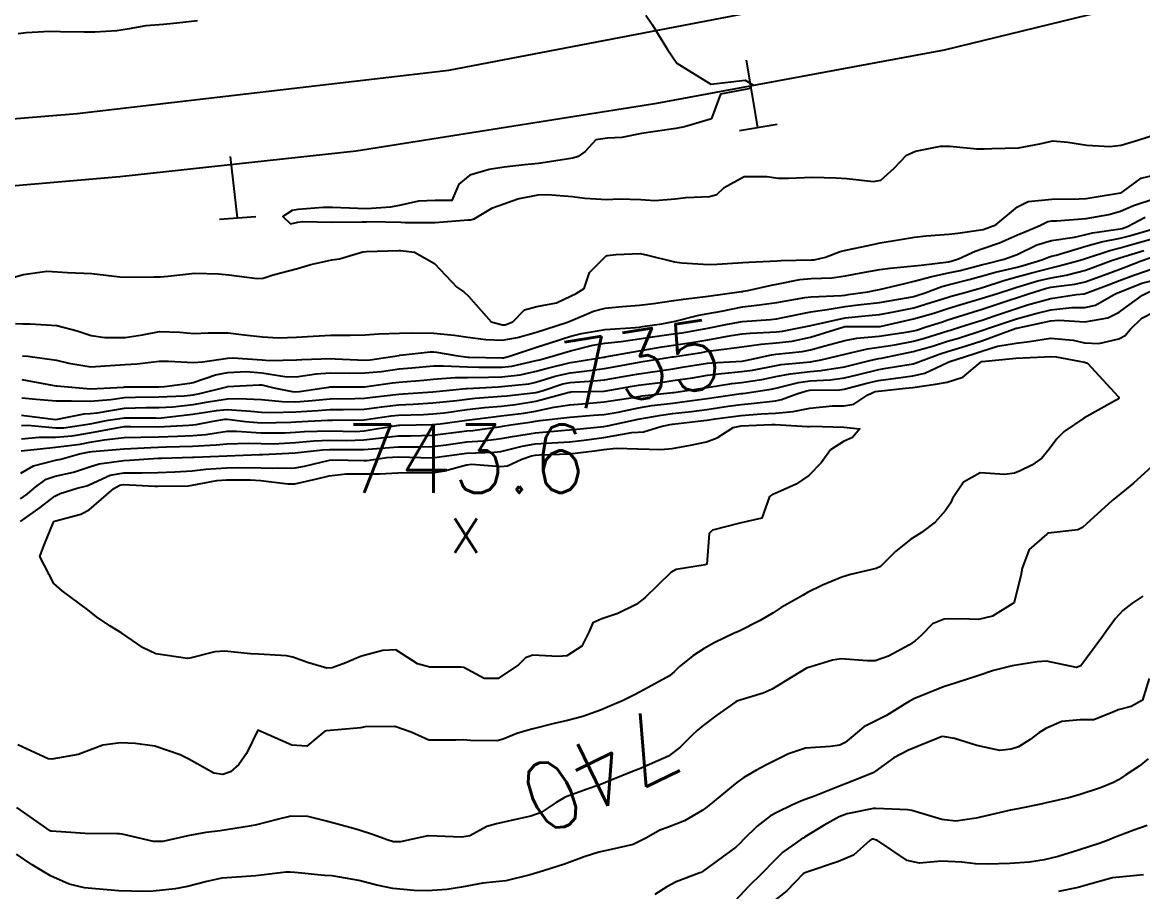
# Model space of a CAD drawing. Header units: metres. Extents: x 298520 to 308411, y 7433745 to 7450750.
# Drawn here: x 299377.1 to 299442.5, y 7449483.5 to 7449534.2 of the extents above; entities that cross this region are included whole.
import ezdxf
from ezdxf.enums import TextEntityAlignment as Align

# ---------------------------------------------------------------- set-up
doc = ezdxf.new("R2010")
doc.units = ezdxf.units.M
doc.header["$LTSCALE"] = 10
for name, color, linetype in [('Cotas', 45, 'Continuous'), ('Curvas de Nivel 1m', 11, 'Continuous'), ('Curvas de Nivel 5m', 15, 'Continuous'), ('Linha Férrea', 251, 'TRACKS'), ('Pontos Cotados', 45, 'Continuous'), ('Pórtico', 62, 'Continuous')]:
    doc.layers.add(name, color=color, linetype=linetype)
doc.styles.add('Style-STANDARD', font='STANDARD.shx')
doc.linetypes.add('TRACKS', pattern='A,0.15,[130,ltypeshp.shx,S=0.25,R=0,X=0,Y=0],0.15', length=0.3)

# ---------------------------------------------------------------- blocks, each defined once
blk = doc.blocks.new('ELVTXT_139')
at = {"layer": 'Pontos Cotados', "linetype": 'Continuous', "style": 'Style-STANDARD'}
for s, height, p in [('743.6', 4, (0, 4)), ('x', 3, (0, 0))]:
    blk.add_text(s, height=height, dxfattribs=at).set_placement(p, align=Align.MIDDLE_CENTER)

msp = doc.modelspace()

# ---------------------------------------------------------------- linework, layer by layer
at = {"layer": 'Curvas de Nivel 1m', "flags": 128}
for points, elevation in [([(299413.518, 7449534.638), (299413.903, 7449534.089), (299414.798, 7449532.625), (299415.335, 7449531.841), (299417.323, 7449530.6), (299419.326, 7449530.843), (299419.772, 7449530.566), (299419.547, 7449530.341), (299419.319, 7449530.289), (299417.879, 7449530.027), (299417.365, 7449528.599), (299417.293, 7449528.559), (299415.776, 7449528.127), (299415.287, 7449528.014), (299414.069, 7449527.849), (299413.284, 7449527.726), (299412.117, 7449527.493), (299411.281, 7449527.457), (299410.606, 7449527.351), (299409.981, 7449526.683), (299409.573, 7449526.384), (299409.269, 7449526.3), (299407.903, 7449526.067), (299407.266, 7449525.974), (299406.435, 7449525.892), (299405.263, 7449525.766), (299404.381, 7449525.63), (299403.258, 7449525.303), (299402.605, 7449524.77), (299402.196, 7449523.818), (299401.238, 7449523.822), (299400.25, 7449523.787), (299399.234, 7449523.545), (299398.618, 7449523.43), (299397.23, 7449523.331), (299396.723, 7449523.345), (299395.231, 7449523.416), (299394.691, 7449523.406), (299393.229, 7449523.302), (299392.873, 7449523.241), (299392.331, 7449522.893), (299392.791, 7449522.459), (299393.22, 7449522.557), (299393.496, 7449522.601), (299395.22, 7449522.557), (299396.958, 7449522.572), (299397.22, 7449522.582), (299397.458, 7449522.59), (299399.22, 7449522.554), (299399.484, 7449522.543), (299401.22, 7449522.539), (299403.152, 7449522.691), (299403.222, 7449522.695), (299403.287, 7449522.695), (299403.511, 7449522.757), (299404.581, 7449523.399), (299405.236, 7449523.627), (299406.047, 7449523.926), (299407.244, 7449524.149), (299407.786, 7449524.163), (299409.243, 7449524.055), (299409.971, 7449523.954), (299411.241, 7449523.888), (299411.977, 7449523.924), (299413.242, 7449523.879), (299414.06, 7449523.812), (299415.242, 7449523.911), (299415.861, 7449523.996), (299417.245, 7449524.046), (299417.67, 7449524.17), (299418.109, 7449524.587), (299419.259, 7449525.218), (299420.595, 7449525.221), (299421.259, 7449525.117), (299421.847, 7449525.129), (299423.253, 7449525.183), (299424.613, 7449525.146), (299425.252, 7449525.101), (299426.809, 7449524.924), (299427.251, 7449524.998), (299428.018, 7449525.712), (299428.741, 7449526.458), (299429.275, 7449526.698), (299430.724, 7449526.99), (299431.279, 7449526.998), (299432.851, 7449526.84), (299433.277, 7449526.837), (299433.731, 7449526.857), (299435.278, 7449526.886), (299436.528, 7449527.12), (299437.282, 7449527.3), (299438.165, 7449527.23), (299439.28, 7449527.042), (299440.617, 7449526.979), (299441.28, 7449527.04), (299442.248, 7449527.336), (299443.287, 7449527.676)], 729), ([(299376.724, 7449516.652), (299377.148, 7449516.617), (299377.594, 7449516.62), (299379.148, 7449516.53), (299380.326, 7449516.213), (299381.142, 7449515.951), (299381.948, 7449515.825), (299383.141, 7449515.836), (299384.144, 7449515.989), (299385.145, 7449516.17), (299386.328, 7449516.146), (299387.144, 7449516.066), (299387.98, 7449516.107), (299389.145, 7449516.093), (299390.078, 7449515.986), (299391.142, 7449515.86), (299392.058, 7449515.812), (299393.143, 7449515.845), (299394.112, 7449515.901), (299395.144, 7449515.963), (299396.266, 7449515.965), (299397.144, 7449515.981), (299397.917, 7449516.051), (299399.146, 7449516.084), (299399.85, 7449516.099), (299401.146, 7449516.09), (299402.331, 7449515.958), (299403.144, 7449515.842), (299404.185, 7449515.707), (299405.142, 7449515.674), (299406.044, 7449515.831), (299407.147, 7449516.141), (299408.891, 7449516.694), (299409.154, 7449516.793), (299410.481, 7449517.355), (299411.162, 7449517.546), (299412.146, 7449517.639), (299413.164, 7449517.715), (299413.977, 7449517.82), (299415.167, 7449517.983), (299415.724, 7449518.057), (299417.169, 7449518.24), (299419.106, 7449518.505), (299419.172, 7449518.515), (299419.219, 7449518.523), (299419.486, 7449518.567), (299420.856, 7449518.875), (299421.179, 7449518.943), (299422.509, 7449519.205), (299423.184, 7449519.263), (299424.386, 7449519.306), (299425.187, 7449519.416), (299426.089, 7449519.592), (299427.193, 7449519.791), (299427.796, 7449519.869), (299429.196, 7449520.004), (299429.593, 7449520.05), (299431.2, 7449520.248), (299431.356, 7449520.273), (299431.784, 7449520.424), (299432.753, 7449520.869), (299433.209, 7449521.023), (299434.176, 7449521.359), (299435.217, 7449521.809), (299435.618, 7449521.977), (299436.521, 7449522.367), (299437.001, 7449522.586), (299437.226, 7449522.63), (299437.503, 7449522.634), (299439.227, 7449522.767), (299440.551, 7449522.995), (299441.232, 7449523.203), (299442.001, 7449523.537), (299443.239, 7449523.928)], 731), ([(299377.128, 7449514.756), (299377.456, 7449514.739), (299379.125, 7449514.499), (299379.838, 7449514.327), (299381.119, 7449514.108), (299381.969, 7449514.169), (299383.122, 7449514.257), (299383.823, 7449514.293), (299385.125, 7449514.438), (299385.656, 7449514.441), (299387.124, 7449514.363), (299387.654, 7449514.415), (299389.128, 7449514.63), (299389.415, 7449514.641), (299391.127, 7449514.517), (299391.54, 7449514.491), (299393.128, 7449514.532), (299393.453, 7449514.552), (299395.129, 7449514.596), (299395.395, 7449514.59), (299397.128, 7449514.505), (299397.432, 7449514.524), (299399.133, 7449514.787), (299399.153, 7449514.79), (299399.367, 7449514.808), (299400.941, 7449514.986), (299401.135, 7449514.988), (299401.315, 7449514.967), (299402.436, 7449514.77), (299403.132, 7449514.688), (299403.209, 7449514.682), (299405.131, 7449514.635), (299405.227, 7449514.644), (299405.569, 7449514.736), (299406.729, 7449515.132), (299407.138, 7449515.259), (299407.945, 7449515.512), (299409.145, 7449515.899), (299409.765, 7449516.066), (299411.149, 7449516.301), (299412.921, 7449516.414), (299413.151, 7449516.439), (299413.324, 7449516.466), (299414.464, 7449516.627), (299415.04, 7449516.735), (299415.154, 7449516.762), (299416.626, 7449517.137), (299417.159, 7449517.228), (299417.94, 7449517.368), (299419.163, 7449517.609), (299420.005, 7449517.721), (299421.166, 7449517.865), (299422.809, 7449518.165), (299423.17, 7449518.207), (299424.949, 7449518.282), (299425.171, 7449518.306), (299425.34, 7449518.33), (299426.48, 7449518.487), (299427.057, 7449518.599), (299427.175, 7449518.625), (299428.655, 7449518.984), (299429.183, 7449519.115), (299430.232, 7449519.395), (299431.19, 7449519.591), (299431.879, 7449519.736), (299433.198, 7449520.093), (299433.452, 7449520.154), (299434.438, 7449520.391), (299435.206, 7449520.668), (299436.353, 7449521.227), (299437.214, 7449521.492), (299438.559, 7449521.683), (299439.218, 7449521.842), (299439.611, 7449521.934), (299441.221, 7449522.161), (299441.344, 7449522.186), (299441.649, 7449522.306), (299442.676, 7449522.848)], 732), ([(299377.108, 7449513.38), (299378.86, 7449513.052), (299379.103, 7449513.017), (299379.142, 7449513.011), (299381.101, 7449512.836), (299383.039, 7449512.937), (299383.102, 7449512.945), (299383.154, 7449512.948), (299385.103, 7449512.958), (299385.42, 7449512.975), (299386.9, 7449513.159), (299387.107, 7449513.21), (299388.399, 7449513.651), (299389.116, 7449513.789), (299390.199, 7449513.837), (299391.116, 7449513.762), (299392.458, 7449513.544), (299393.113, 7449513.54), (299394.273, 7449513.711), (299395.117, 7449513.769), (299396.204, 7449513.756), (299397.117, 7449513.763), (299398.088, 7449513.851), (299399.121, 7449513.993), (299399.857, 7449514.067), (299401.124, 7449514.17), (299401.725, 7449514.18), (299403.123, 7449514.109), (299403.786, 7449514.09), (299405.123, 7449514.097), (299405.703, 7449514.155), (299407.129, 7449514.483), (299407.318, 7449514.53), (299407.941, 7449514.708), (299409.137, 7449515.055), (299410.439, 7449515.378), (299411.141, 7449515.493), (299412.081, 7449515.595), (299413.144, 7449515.75), (299413.907, 7449515.871), (299415.147, 7449516.037), (299415.653, 7449516.109), (299417.151, 7449516.364), (299418.194, 7449516.584), (299419.155, 7449516.755), (299420.829, 7449516.881), (299421.157, 7449516.911), (299421.623, 7449517.009), (299423.161, 7449517.317), (299424.117, 7449517.47), (299425.164, 7449517.638), (299425.927, 7449517.731), (299427.167, 7449517.876), (299428.871, 7449518.156), (299429.171, 7449518.22), (299429.349, 7449518.27), (299429.835, 7449518.443), (299430.815, 7449518.797), (299431.18, 7449518.895), (299432.4, 7449519.202), (299433.188, 7449519.43), (299433.948, 7449519.642), (299435.196, 7449519.937), (299435.547, 7449520.027), (299436.647, 7449520.366), (299437.044, 7449520.522), (299437.205, 7449520.571), (299437.485, 7449520.636), (299439.211, 7449521.153), (299440.127, 7449521.407), (299441.216, 7449521.624), (299441.762, 7449521.76), (299443.222, 7449522.182)], 733), ([(299377.095, 7449512.312), (299377.929, 7449512.227), (299379.094, 7449512.124), (299380.007, 7449512.128), (299381.094, 7449512.117), (299382.293, 7449512.21), (299383.096, 7449512.323), (299383.737, 7449512.353), (299385.097, 7449512.36), (299386.573, 7449512.433), (299387.098, 7449512.483), (299387.489, 7449512.556), (299388.988, 7449512.931), (299389.077, 7449512.956), (299389.103, 7449512.963), (299390.945, 7449513.072), (299391.105, 7449513.059), (299391.818, 7449512.899), (299392.887, 7449512.669), (299393.101, 7449512.657), (299393.303, 7449512.676), (299394.619, 7449512.865), (299395.03, 7449512.935), (299395.104, 7449512.942), (299396.99, 7449512.947), (299397.105, 7449512.955), (299398.747, 7449513.175), (299399.109, 7449513.218), (299400.558, 7449513.348), (299401.112, 7449513.401), (299402.393, 7449513.491), (299403.114, 7449513.502), (299404.349, 7449513.513), (299405.115, 7449513.539), (299406.194, 7449513.652), (299407.12, 7449513.861), (299407.785, 7449514.048), (299409.128, 7449514.369), (299409.402, 7449514.414), (299411.062, 7449514.671), (299411.118, 7449514.685), (299411.154, 7449514.691), (299413.137, 7449515.059), (299414.486, 7449515.28), (299415.14, 7449515.375), (299416.217, 7449515.534), (299417.144, 7449515.694), (299418.511, 7449515.944), (299419.148, 7449516.041), (299419.623, 7449516.09), (299421.149, 7449516.159), (299421.498, 7449516.198), (299423.153, 7449516.53), (299425.158, 7449516.973), (299426.531, 7449517.114), (299427.16, 7449517.173), (299428.013, 7449517.319), (299429.164, 7449517.566), (299429.846, 7449517.763), (299431.171, 7449518.19), (299431.354, 7449518.245), (299432.006, 7449518.422), (299432.919, 7449518.671), (299433.178, 7449518.75), (299434.427, 7449519.149), (299435.188, 7449519.36), (299435.986, 7449519.577), (299437.196, 7449519.896), (299437.571, 7449519.98), (299438.886, 7449520.335), (299439.204, 7449520.437), (299440.618, 7449520.907), (299441.21, 7449521.064), (299442.181, 7449521.332), (299443.216, 7449521.616)], 734), ([(299377.079, 7449510.684), (299377.442, 7449510.704), (299379.078, 7449510.549), (299379.558, 7449510.565), (299381.081, 7449510.798), (299382.136, 7449511.014), (299383.084, 7449511.147), (299384.934, 7449511.132), (299385.084, 7449511.128), (299385.247, 7449511.14), (299387.087, 7449511.347), (299388.457, 7449511.569), (299389.09, 7449511.621), (299390.477, 7449511.528), (299391.089, 7449511.473), (299391.634, 7449511.448), (299393.089, 7449511.482), (299394.385, 7449511.572), (299395.091, 7449511.623), (299395.877, 7449511.635), (299397.091, 7449511.655), (299398.122, 7449511.79), (299399.094, 7449511.903), (299399.949, 7449511.947), (299401.095, 7449512.017), (299402.488, 7449512.16), (299403.098, 7449512.238), (299403.568, 7449512.286), (299405.099, 7449512.396), (299405.417, 7449512.42), (299407.102, 7449512.625), (299407.481, 7449512.714), (299408.69, 7449513.115), (299409.111, 7449513.199), (299410.496, 7449513.292), (299411.113, 7449513.367), (299412.211, 7449513.559), (299413.119, 7449513.712), (299413.924, 7449513.828), (299415.124, 7449514.009), (299415.649, 7449514.091), (299417.129, 7449514.332), (299417.369, 7449514.357), (299419.131, 7449514.449), (299419.24, 7449514.46), (299419.711, 7449514.564), (299420.866, 7449514.822), (299421.136, 7449514.857), (299422.653, 7449515.02), (299423.139, 7449515.117), (299423.972, 7449515.348), (299425.145, 7449515.66), (299425.854, 7449515.784), (299427.147, 7449515.915), (299428.845, 7449516.15), (299429.151, 7449516.215), (299429.335, 7449516.264), (299429.897, 7449516.443), (299430.841, 7449516.748), (299431.157, 7449516.853), (299432.347, 7449517.232), (299433.164, 7449517.483), (299434.804, 7449518.02), (299435.171, 7449518.142), (299435.35, 7449518.199), (299435.872, 7449518.373), (299436.85, 7449518.691), (299437.179, 7449518.758), (299438.579, 7449518.942), (299439.184, 7449519.082), (299440.099, 7449519.412), (299441.196, 7449519.822), (299441.546, 7449519.958), (299442.446, 7449520.298), (299443.008, 7449520.489)], 736), ([(299377.071, 7449509.914), (299378.111, 7449510.022), (299379.073, 7449510.011), (299380.029, 7449510.085), (299381.075, 7449510.261), (299382.639, 7449510.567), (299383.079, 7449510.63), (299383.441, 7449510.635), (299385.079, 7449510.618), (299386.845, 7449510.718), (299387.081, 7449510.734), (299387.278, 7449510.751), (299388.274, 7449510.938), (299388.953, 7449511.063), (299389.084, 7449511.068), (299390.147, 7449510.919), (299391.082, 7449510.84), (299392.81, 7449510.884), (299393.083, 7449510.899), (299394.948, 7449510.998), (299395.084, 7449511.006), (299395.233, 7449511.007), (299397.085, 7449511.018), (299398.651, 7449511.251), (299399.088, 7449511.304), (299400.546, 7449511.338), (299401.089, 7449511.369), (299401.749, 7449511.44), (299403.092, 7449511.619), (299404.105, 7449511.738), (299405.094, 7449511.826), (299405.914, 7449511.913), (299407.097, 7449512.115), (299409.048, 7449512.637), (299409.102, 7449512.646), (299409.142, 7449512.65), (299410.22, 7449512.679), (299411.075, 7449512.699), (299411.103, 7449512.704), (299412.758, 7449512.995), (299413.109, 7449513.048), (299414.513, 7449513.225), (299415.113, 7449513.311), (299416.243, 7449513.481), (299417.118, 7449513.625), (299417.97, 7449513.737), (299419.122, 7449513.838), (299419.764, 7449513.923), (299421.128, 7449514.2), (299421.425, 7449514.25), (299423.131, 7449514.415), (299423.233, 7449514.426), (299423.766, 7449514.521), (299425.136, 7449514.851), (299426.462, 7449515.165), (299427.141, 7449515.263), (299428.068, 7449515.392), (299429.145, 7449515.611), (299429.795, 7449515.795), (299431.151, 7449516.208), (299431.32, 7449516.26), (299431.844, 7449516.423), (299432.831, 7449516.738), (299433.157, 7449516.841), (299433.826, 7449517.067), (299435.164, 7449517.522), (299435.814, 7449517.726), (299437.17, 7449518.097), (299438.664, 7449518.338), (299439.123, 7449518.381), (299439.174, 7449518.395), (299440.581, 7449518.917), (299441.185, 7449519.149), (299442.018, 7449519.474), (299443.197, 7449519.876)], 737), ([(299377.064, 7449509.217), (299378.728, 7449509.392), (299379.067, 7449509.422), (299380.496, 7449509.608), (299381.07, 7449509.712), (299381.906, 7449509.852), (299383.073, 7449509.984), (299384.047, 7449510.016), (299385.073, 7449510.025), (299386.183, 7449510.073), (299387.075, 7449510.112), (299387.843, 7449510.174), (299389.077, 7449510.359), (299389.631, 7449510.371), (299391.076, 7449510.261), (299392.448, 7449510.261), (299393.077, 7449510.299), (299393.609, 7449510.343), (299395.078, 7449510.392), (299396.589, 7449510.348), (299397.078, 7449510.374), (299398.973, 7449510.703), (299399.082, 7449510.715), (299399.174, 7449510.717), (299401.082, 7449510.744), (299401.513, 7449510.784), (299403.085, 7449511.005), (299404.637, 7449511.195), (299405.088, 7449511.248), (299406.412, 7449511.405), (299407.091, 7449511.525), (299408.151, 7449511.761), (299409.095, 7449511.907), (299409.818, 7449511.96), (299411.097, 7449512.066), (299412.781, 7449512.326), (299413.1, 7449512.391), (299413.315, 7449512.424), (299415.103, 7449512.611), (299415.161, 7449512.619), (299416.84, 7449512.87), (299417.108, 7449512.914), (299418.551, 7449513.139), (299419.112, 7449513.206), (299420.299, 7449513.374), (299421.118, 7449513.545), (299421.945, 7449513.717), (299423.123, 7449513.844), (299423.747, 7449513.898), (299425.127, 7449514.116), (299425.439, 7449514.186), (299426.606, 7449514.485), (299427.025, 7449514.591), (299427.134, 7449514.609), (299427.286, 7449514.629), (299429.139, 7449515.011), (299430.254, 7449515.327), (299431.145, 7449515.608), (299431.774, 7449515.797), (299433.151, 7449516.227), (299433.657, 7449516.402), (299435.158, 7449516.908), (299436.296, 7449517.234), (299437.164, 7449517.442), (299438.4, 7449517.577), (299439.165, 7449517.573), (299439.778, 7449517.713), (299440.832, 7449518.313), (299441.061, 7449518.424), (299441.175, 7449518.465), (299442.487, 7449518.993), (299443.186, 7449519.174)], 738), ([(299377.046, 7449507.917), (299377.771, 7449508.344), (299379.057, 7449508.666), (299379.369, 7449508.736), (299380.458, 7449509.036), (299380.958, 7449509.137), (299381.064, 7449509.157), (299381.214, 7449509.177), (299383.066, 7449509.334), (299384.633, 7449509.418), (299385.067, 7449509.431), (299385.54, 7449509.445), (299387.068, 7449509.491), (299388.438, 7449509.568), (299389.07, 7449509.626), (299390.322, 7449509.666), (299391.07, 7449509.636), (299391.798, 7449509.627), (299393.071, 7449509.698), (299394.143, 7449509.799), (299395.073, 7449509.846), (299396.049, 7449509.822), (299397.073, 7449509.85), (299398.254, 7449510.002), (299399.076, 7449510.085), (299399.79, 7449510.088), (299401.076, 7449510.132), (299402.634, 7449510.322), (299403.079, 7449510.377), (299403.425, 7449510.411), (299405.082, 7449510.642), (299405.165, 7449510.657), (299405.655, 7449510.734), (299406.9, 7449510.906), (299407.085, 7449510.938), (299407.359, 7449510.99), (299409.088, 7449511.172), (299410.478, 7449511.287), (299411.09, 7449511.345), (299411.912, 7449511.478), (299413.094, 7449511.727), (299413.871, 7449511.857), (299415.097, 7449512.002), (299415.647, 7449512.065), (299417.1, 7449512.26), (299419.089, 7449512.557), (299419.181, 7449512.569), (299420.845, 7449512.814), (299421.108, 7449512.872), (299422.442, 7449513.208), (299423.114, 7449513.29), (299424.279, 7449513.349), (299425.118, 7449513.473), (299425.936, 7449513.677), (299427.125, 7449513.951), (299427.566, 7449514.034), (299429.131, 7449514.297), (299429.249, 7449514.331), (299429.553, 7449514.446), (299430.707, 7449514.865), (299431.139, 7449515.004), (299432.223, 7449515.339), (299433.145, 7449515.642), (299435.14, 7449516.367), (299435.195, 7449516.38), (299436.795, 7449516.725), (299437.157, 7449516.807), (299437.639, 7449516.834), (299439.157, 7449516.746), (299440.506, 7449516.97), (299441.163, 7449517.306), (299441.739, 7449517.733), (299442.526, 7449518.296), (299442.956, 7449518.512)], 739), ([(299377.013, 7449505.084), (299378.164, 7449505.916), (299379.028, 7449506.564), (299379.346, 7449506.73), (299380.334, 7449507.037), (299380.892, 7449507.174), (299381.036, 7449507.233), (299382.258, 7449507.798), (299383.047, 7449507.931), (299384.103, 7449507.933), (299385.048, 7449507.955), (299386.028, 7449507.985), (299387.049, 7449508.054), (299387.845, 7449508.148), (299389.052, 7449508.224), (299389.74, 7449508.236), (299391.053, 7449508.232), (299391.751, 7449508.201), (299393.053, 7449508.224), (299393.61, 7449508.319), (299395.06, 7449508.671), (299395.229, 7449508.69), (299397.06, 7449508.643), (299397.244, 7449508.653), (299398.415, 7449508.82), (299399.063, 7449508.858), (299401.052, 7449508.802), (299403.066, 7449509.087), (299404.668, 7449509.143), (299405.067, 7449509.184), (299406.313, 7449509.485), (299407.072, 7449509.615), (299408.055, 7449509.688), (299409.073, 7449509.744), (299409.926, 7449509.83), (299411.076, 7449509.998), (299412.714, 7449510.281), (299413.078, 7449510.3), (299413.396, 7449510.318), (299414.396, 7449510.627), (299414.951, 7449510.754), (299415.084, 7449510.774), (299416.733, 7449510.957), (299417.087, 7449511), (299417.571, 7449511.076), (299419.09, 7449511.273), (299420.268, 7449511.382), (299421.092, 7449511.421), (299422.124, 7449511.509), (299423.095, 7449511.696), (299424.432, 7449511.846), (299425.096, 7449511.832), (299425.661, 7449511.931), (299426.478, 7449512.486), (299426.917, 7449512.671), (299427.106, 7449512.705), (299428.689, 7449512.876), (299429.11, 7449512.915), (299430.445, 7449513.105), (299431.115, 7449513.231), (299432.027, 7449513.513), (299433.096, 7449514.41), (299433.119, 7449514.424), (299433.16, 7449514.436), (299435.135, 7449514.625), (299436.795, 7449514.704), (299437.137, 7449514.722), (299437.477, 7449514.696), (299439.133, 7449514.386), (299439.313, 7449514.328), (299441.104, 7449512.379), (299441.143, 7449512.31), (299441.136, 7449512.276), (299441.102, 7449512.238), (299440.943, 7449512.154), (299439.091, 7449511.129), (299437.957, 7449510.351), (299437.52, 7449509.911), (299437.067, 7449509.309), (299436.637, 7449508.787), (299436.069, 7449508.37), (299435.379, 7449508.047), (299435.048, 7449507.917), (299434.493, 7449507.834), (299433.048, 7449507.927), (299432.068, 7449507.395), (299431.44, 7449506.426), (299431.304, 7449506.153), (299431.026, 7449505.734), (299430.41, 7449505.045), (299429.63, 7449504.444), (299429.245, 7449504.212), (299429.007, 7449504.061), (299428.112, 7449503.347), (299427.223, 7449502.476), (299426.982, 7449502.344), (299425.477, 7449501.996), (299424.976, 7449501.851), (299423.832, 7449501.378), (299422.967, 7449500.944), (299422.704, 7449500.794), (299422.258, 7449500.537), (299421.43, 7449500.074), (299420.955, 7449499.773), (299420.2, 7449499.308), (299418.944, 7449498.684), (299418.679, 7449498.574), (299417.513, 7449498.013), (299416.929, 7449497.692), (299416.272, 7449497.258), (299415.482, 7449496.614), (299415.194, 7449496.334), (299414.908, 7449496.097), (299413.67, 7449495.408), (299412.896, 7449495.008), (299412.196, 7449494.657), (299411.293, 7449494.26), (299410.884, 7449494.091), (299409.841, 7449493.718), (299408.874, 7449493.46), (299408.246, 7449493.326), (299406.867, 7449492.98), (299406.665, 7449492.923), (299405.999, 7449492.729), (299405.198, 7449492.398), (299404.858, 7449492.297), (299403.299, 7449492.315), (299402.859, 7449492.358), (299402.435, 7449492.343), (299400.858, 7449492.334), (299399.821, 7449492.8), (299398.868, 7449493.14), (299397.146, 7449493.107), (299396.875, 7449493.064), (299396.678, 7449493.039), (299394.873, 7449492.882), (299394.79, 7449492.861), (299393.742, 7449491.989), (299392.86, 7449492.039), (299390.873, 7449492.91), (299390.221, 7449491.548), (299389.759, 7449490.921), (299389.278, 7449490.487), (299388.837, 7449490.324), (299388.306, 7449490.406), (299387.337, 7449490.953), (299386.847, 7449491.232), (299386.336, 7449491.48), (299384.858, 7449491.976), (299383.711, 7449492.141), (299382.861, 7449492.175), (299381.827, 7449492.047), (299380.852, 7449491.665), (299380.382, 7449491.503), (299378.846, 7449491.23), (299378.645, 7449491.253), (299376.858, 7449492.067)], 741), ([(299442.534, 7449500.727), (299441.893, 7449500.301), (299441.366, 7449499.897), (299440.95, 7449499.44), (299440.473, 7449498.784), (299440.143, 7449498.322), (299438.916, 7449496.669), (299438.679, 7449496.578), (299436.919, 7449496.949), (299436.382, 7449496.901), (299434.916, 7449496.663), (299433.815, 7449496.396), (299432.91, 7449496.082), (299431.64, 7449495.688), (299430.903, 7449495.453), (299429.179, 7449494.739), (299428.894, 7449494.593), (299428.673, 7449494.462), (299427.575, 7449493.78), (299426.877, 7449493.428), (299426.254, 7449493.104), (299425.523, 7449492.493), (299425.16, 7449492.196), (299424.858, 7449492.053), (299424.317, 7449491.968), (299422.856, 7449491.875), (299421.848, 7449491.545), (299420.848, 7449491.037), (299420.526, 7449490.874), (299419.943, 7449490.559), (299419.244, 7449490.161), (299418.836, 7449489.866), (299417.303, 7449488.593), (299417.034, 7449488.382), (299416.817, 7449488.225), (299415.791, 7449487.628), (299414.802, 7449487.249), (299414.347, 7449487.08), (299413.575, 7449486.638), (299412.789, 7449486.257), (299411.497, 7449485.952), (299410.784, 7449485.808), (299409.925, 7449485.535), (299408.777, 7449485.104), (299407.56, 7449484.708), (299406.771, 7449484.48), (299405.363, 7449484.138), (299404.766, 7449484.074), (299404.012, 7449483.998), (299402.763, 7449483.767), (299401.909, 7449483.631), (299400.761, 7449483.55), (299400.002, 7449483.556), (299398.762, 7449483.676), (299397.815, 7449483.876), (299396.766, 7449484.151), (299395.211, 7449484.413), (299394.769, 7449484.446), (299393.039, 7449484.609), (299392.77, 7449484.638), (299392.512, 7449484.626), (299390.768, 7449484.413), (299389.36, 7449484.331), (299388.766, 7449484.278), (299387.902, 7449484.081), (299386.761, 7449483.79), (299386.057, 7449483.67), (299384.758, 7449483.534), (299384.234, 7449483.509), (299382.758, 7449483.55), (299381.398, 7449483.659), (299380.76, 7449483.728), (299379.869, 7449483.932), (299378.767, 7449484.418), (299377.71, 7449485.061), (299376.779, 7449485.676)], 739), ([(299442.909, 7449495.927), (299442.518, 7449494.672), (299441.857, 7449494.3), (299441.098, 7449494.1), (299440.888, 7449494.003), (299439.686, 7449493.523), (299438.881, 7449493.517), (299437.812, 7449493.418), (299436.873, 7449493.025), (299436.476, 7449492.756), (299435.958, 7449492.369), (299435.281, 7449491.954), (299434.857, 7449491.804), (299434.202, 7449491.736), (299432.859, 7449492.019), (299431.544, 7449492.423), (299430.865, 7449492.546), (299430.766, 7449492.53), (299430.528, 7449492.435), (299428.856, 7449491.758), (299428.015, 7449491.305), (299426.884, 7449490.48), (299426.86, 7449490.463), (299426.843, 7449490.455), (299425.443, 7449489.888), (299424.834, 7449489.654), (299423.375, 7449489.069), (299422.826, 7449488.878), (299422.575, 7449488.783), (299422.06, 7449488.538), (299421.22, 7449488.143), (299420.813, 7449487.913), (299420.035, 7449487.327), (299419.246, 7449486.565), (299419.031, 7449486.328), (299418.788, 7449486.093), (299416.889, 7449484.713), (299416.773, 7449484.633), (299416.749, 7449484.624), (299416.687, 7449484.601), (299415.305, 7449484.075), (299414.76, 7449483.771), (299414.049, 7449483.335)], 738), ([(299442.852, 7449491.238), (299442.324, 7449490.819), (299441.54, 7449490.303), (299441.123, 7449490.023), (299440.839, 7449489.871), (299440.074, 7449489.56), (299438.831, 7449489.145), (299438.199, 7449488.977), (299436.826, 7449488.661), (299436.581, 7449488.607), (299435.437, 7449488.374), (299434.929, 7449488.272), (299434.821, 7449488.245), (299433.323, 7449487.895), (299432.814, 7449487.784), (299431.621, 7449487.612), (299430.812, 7449487.704), (299429.051, 7449488.225), (299428.82, 7449488.265), (299426.948, 7449488.352), (299426.821, 7449488.344), (299425.282, 7449488.029), (299424.813, 7449487.857), (299423.941, 7449487.378), (299422.795, 7449486.668), (299422.708, 7449486.617), (299422.569, 7449486.532), (299421.529, 7449485.799), (299420.778, 7449485.058), (299420.541, 7449484.787), (299420.304, 7449484.555), (299419.522, 7449483.802), (299418.749, 7449482.97)], 737), ([(299442.804, 7449487.354), (299442.02, 7449487.083), (299440.797, 7449486.612), (299440.582, 7449486.527), (299440.043, 7449486.321), (299438.789, 7449485.915), (299437.59, 7449485.547), (299436.783, 7449485.346), (299435.934, 7449485.216), (299434.78, 7449485.131), (299433.476, 7449485.095), (299432.78, 7449485.118), (299431.98, 7449485.219), (299430.781, 7449485.27), (299429.499, 7449485.168), (299428.782, 7449485.323), (299427.058, 7449486.477), (299426.794, 7449486.555), (299426.723, 7449486.551), (299426.596, 7449486.482), (299425.658, 7449485.618), (299424.781, 7449485.259), (299422.867, 7449484.622), (299422.773, 7449484.575), (299422.749, 7449484.554), (299422.722, 7449484.531), (299421.759, 7449483.539), (299420.746, 7449482.757)], 736)]:
    msp.add_lwpolyline(points, dxfattribs=dict(at, elevation=elevation))
at = {"layer": 'Curvas de Nivel 1m', "elevation": 742, "flags": 128}
msp.add_lwpolyline([(299423.215, 7449510.659), (299425.084, 7449510.589), (299426.026, 7449510.491), (299425.585, 7449509.985), (299425.072, 7449509.757), (299424.302, 7449509.274), (299423.754, 7449508.519), (299423.045, 7449507.774), (299422.307, 7449507.27), (299421.034, 7449506.707), (299420.918, 7449506.667), (299420.75, 7449506.553), (299420.297, 7449505.281), (299419.017, 7449504.996), (299417.424, 7449504.594), (299417.222, 7449504.385), (299417.097, 7449502.598), (299416.983, 7449502.563), (299415.305, 7449502.291), (299414.978, 7449502.123), (299413.463, 7449500.643), (299412.959, 7449500.259), (299411.894, 7449499.72), (299410.95, 7449499.419), (299410.439, 7449499.184), (299410.212, 7449498.677), (299409.789, 7449497.823), (299408.921, 7449497.258), (299408.406, 7449497.212), (299406.922, 7449497.304), (299406.505, 7449497.139), (299406.092, 7449496.728), (299404.905, 7449495.929), (299404.098, 7449495.941), (299402.911, 7449496.573), (299402.75, 7449496.601), (299400.911, 7449496.597), (299400.197, 7449496.797), (299398.925, 7449497.612), (299398.174, 7449497.572), (299396.919, 7449497.238), (299396.632, 7449497.128), (299396.013, 7449496.849), (299395.214, 7449496.553), (299394.91, 7449496.529), (299393.775, 7449496.871), (299392.917, 7449497.179), (299392.552, 7449497.252), (299390.919, 7449497.346), (299390.455, 7449497.38), (299388.922, 7449497.524), (299388.363, 7449497.494), (299386.915, 7449497.12), (299386.769, 7449497.099), (299384.919, 7449497.38), (299384.181, 7449497.731), (299382.937, 7449498.574), (299382.236, 7449499.011), (299381.454, 7449499.528), (299380.952, 7449499.933), (299379.459, 7449501.045), (299378.969, 7449501.472), (299378.142, 7449503.059), (299378.389, 7449503.667), (299378.941, 7449505.051), (299378.971, 7449505.092), (299379.014, 7449505.113), (299380.541, 7449505.512), (299381.02, 7449505.773), (299382.466, 7449507.009), (299382.821, 7449507.219), (299383.037, 7449507.248), (299384.86, 7449507.158), (299385.036, 7449507.156), (299386.813, 7449507.177), (299387.037, 7449507.204), (299388.488, 7449507.489), (299389.042, 7449507.531), (299390.433, 7449507.525), (299391.042, 7449507.49), (299392.636, 7449507.289), (299393.039, 7449507.299), (299394.323, 7449507.588), (299395.046, 7449507.751), (299396.025, 7449507.874), (299397.048, 7449507.875), (299398.005, 7449507.869), (299399.05, 7449507.938), (299399.903, 7449507.948), (299401.05, 7449507.937), (299401.781, 7449508.05), (299403.058, 7449508.407), (299403.379, 7449508.436), (299405.056, 7449508.294), (299405.445, 7449508.348), (299406.28, 7449508.728), (299406.861, 7449508.926), (299407.065, 7449508.962), (299407.328, 7449508.979), (299409.066, 7449509.045), (299410.53, 7449509.214), (299411.069, 7449509.3), (299411.789, 7449509.379), (299413.063, 7449509.334), (299414.398, 7449509.292), (299415.064, 7449509.353), (299416.137, 7449509.539), (299417.07, 7449509.736), (299417.684, 7449509.98), (299418.619, 7449510.577), (299419.084, 7449510.665), (299420.877, 7449510.76), (299421.085, 7449510.759), (299422.974, 7449510.641), (299423.084, 7449510.644)], close=True, dxfattribs=at)
at = {"layer": 'Curvas de Nivel 5m', "flags": 128}
for points, elevation in [([(299387.363, 7449534.298), (299386.156, 7449534.173), (299385.36, 7449534.098), (299384.34, 7449534.008), (299383.356, 7449533.844), (299382.637, 7449533.724), (299381.352, 7449533.648), (299380.744, 7449533.637), (299379.352, 7449533.655), (299378.735, 7449533.673), (299377.351, 7449533.598), (299376.889, 7449533.537)], 730), ([(299375.688, 7449519.092), (299377.187, 7449519.499), (299378.554, 7449519.691), (299379.189, 7449519.664), (299379.772, 7449519.625), (299381.188, 7449519.56), (299382.82, 7449519.37), (299383.186, 7449519.344), (299384.81, 7449519.361), (299385.187, 7449519.363), (299385.629, 7449519.415), (299387.189, 7449519.587), (299388.577, 7449519.548), (299389.188, 7449519.481), (299390.835, 7449519.265), (299391.187, 7449519.295), (299391.771, 7449519.484), (299393.193, 7449519.847), (299393.971, 7449520.092), (299395.195, 7449520.351), (299395.636, 7449520.414), (299397.01, 7449520.833), (299397.203, 7449520.853), (299399.106, 7449520.909), (299399.204, 7449520.906), (299400.023, 7449520.802), (299401.193, 7449520.147), (299402.495, 7449518.77), (299402.902, 7449518.496), (299403.168, 7449518.235), (299404.503, 7449516.746), (299405.151, 7449516.558), (299405.324, 7449516.565), (299405.756, 7449516.734), (299406.439, 7449517.448), (299407.162, 7449517.629), (299408.318, 7449517.856), (299409.169, 7449518.249), (299409.47, 7449518.387), (299409.918, 7449518.683), (299410.246, 7449519.62), (299411.202, 7449520.584), (299411.269, 7449520.602), (299411.796, 7449520.661), (299413.204, 7449520.737), (299413.627, 7449520.636), (299415.197, 7449520.244), (299415.62, 7449520.193), (299417.195, 7449520.093), (299417.684, 7449520.105), (299419.198, 7449520.21), (299419.535, 7449520.229), (299421.199, 7449520.31), (299421.425, 7449520.321), (299423.2, 7449520.357), (299423.351, 7449520.368), (299424.014, 7449520.512), (299424.869, 7449520.841), (299425.207, 7449520.923), (299426.499, 7449521.198), (299427.212, 7449521.344), (299428.275, 7449521.525), (299429.215, 7449521.688), (299429.899, 7449521.76), (299431.217, 7449521.851), (299431.734, 7449521.908), (299433.22, 7449522.122), (299433.966, 7449522.399), (299435.234, 7449523.456), (299435.848, 7449523.763), (299437.238, 7449523.906), (299438.815, 7449523.913), (299439.239, 7449523.942), (299439.576, 7449523.99), (299441.242, 7449524.264), (299441.28, 7449524.272), (299441.335, 7449524.309), (299442.439, 7449525.115), (299443.258, 7449525.317)], 730), ([(299377.085, 7449511.305), (299379.083, 7449511.05), (299380.741, 7449511.379), (299381.087, 7449511.397), (299381.506, 7449511.442), (299383.09, 7449511.703), (299384.331, 7449511.747), (299385.091, 7449511.744), (299385.913, 7449511.789), (299387.093, 7449511.918), (299387.969, 7449512.067), (299389.096, 7449512.244), (299389.75, 7449512.27), (299391.096, 7449512.206), (299392.288, 7449512.086), (299393.095, 7449512.071), (299393.838, 7449512.13), (299395.097, 7449512.24), (299396.534, 7449512.275), (299397.098, 7449512.292), (299397.58, 7449512.343), (299399.1, 7449512.519), (299399.368, 7449512.539), (299401.102, 7449512.66), (299402.255, 7449512.773), (299403.013, 7449512.852), (299403.104, 7449512.858), (299404.899, 7449512.949), (299405.106, 7449512.965), (299406.7, 7449513.133), (299407.11, 7449513.222), (299408.242, 7449513.577), (299409.119, 7449513.766), (299409.939, 7449513.863), (299411.123, 7449514.025), (299411.667, 7449514.119), (299413.129, 7449514.387), (299413.347, 7449514.421), (299414.606, 7449514.625), (299415.057, 7449514.697), (299415.134, 7449514.709), (299416.783, 7449514.957), (299417.137, 7449515.021), (299417.638, 7449515.093), (299419.14, 7449515.275), (299420.267, 7449515.433), (299421.143, 7449515.519), (299422.066, 7449515.618), (299423.146, 7449515.853), (299425.095, 7449516.444), (299425.153, 7449516.461), (299425.188, 7449516.465), (299427.153, 7449516.474), (299427.208, 7449516.479), (299429.158, 7449516.913), (299430.345, 7449517.255), (299431.164, 7449517.524), (299431.855, 7449517.734), (299433.17, 7449518.113), (299434.059, 7449518.397), (299434.891, 7449518.671), (299435.179, 7449518.762), (299436.421, 7449519.131), (299437.187, 7449519.314), (299438.064, 7449519.473), (299439.194, 7449519.762), (299439.617, 7449519.905), (299440.716, 7449520.315), (299441.079, 7449520.436), (299441.205, 7449520.476), (299442.596, 7449520.909)], 735), ([(299377.026, 7449506.418), (299377.401, 7449506.694), (299377.829, 7449507.062), (299378.527, 7449507.569), (299379.043, 7449507.742), (299380.115, 7449507.971), (299381.052, 7449508.284), (299381.62, 7449508.456), (299383.058, 7449508.649), (299383.388, 7449508.667), (299385.06, 7449508.78), (299385.251, 7449508.786), (299387.061, 7449508.845), (299387.164, 7449508.846), (299389.063, 7449508.93), (299390.966, 7449509.009), (299391.064, 7449509.01), (299391.161, 7449509.006), (299393.065, 7449509.094), (299394.659, 7449509.272), (299395.067, 7449509.297), (299395.504, 7449509.29), (299397.067, 7449509.29), (299397.566, 7449509.331), (299399.069, 7449509.452), (299400.414, 7449509.452), (299401.07, 7449509.468), (299401.865, 7449509.572), (299403.073, 7449509.733), (299404.028, 7449509.796), (299405.075, 7449509.926), (299405.748, 7449510.061), (299407.078, 7449510.269), (299408.81, 7449510.424), (299409.08, 7449510.445), (299409.306, 7449510.462), (299411.083, 7449510.637), (299411.284, 7449510.667), (299413.087, 7449511.059), (299414.415, 7449511.301), (299415.091, 7449511.39), (299416.187, 7449511.514), (299417.093, 7449511.631), (299418.333, 7449511.819), (299419.096, 7449511.913), (299419.68, 7449511.981), (299421.099, 7449512.138), (299421.44, 7449512.206), (299422.336, 7449512.538), (299422.916, 7449512.721), (299423.106, 7449512.747), (299424.837, 7449512.774), (299425.108, 7449512.814), (299426.428, 7449513.172), (299427.115, 7449513.316), (299428.122, 7449513.461), (299429.12, 7449513.592), (299429.81, 7449513.755), (299431.132, 7449514.365), (299431.175, 7449514.387), (299431.276, 7449514.429), (299432.673, 7449514.88), (299433.139, 7449515.033), (299434.065, 7449515.319), (299435.144, 7449515.497), (299435.918, 7449515.6), (299437.147, 7449515.785), (299438.474, 7449515.668), (299439.145, 7449515.524), (299439.978, 7449515.484), (299441.144, 7449515.743), (299441.505, 7449515.949), (299441.793, 7449516.304), (299442.491, 7449516.965), (299443.163, 7449517.315)], 740), ([(299443.053, 7449508.29), (299442.006, 7449507.337), (299441.035, 7449506.545), (299440.756, 7449506.314), (299439.017, 7449504.737), (299438.748, 7449504.61), (299437.013, 7449504.416), (299436.98, 7449504.394), (299436.933, 7449504.361), (299435.914, 7449503.456), (299435.492, 7449502.375), (299435.424, 7449501.93), (299435.04, 7449500.379), (299435.005, 7449500.337), (299434.962, 7449500.303), (299433.772, 7449499.576), (299432.947, 7449499.373), (299431.945, 7449499.423), (299430.948, 7449499.404), (299430.265, 7449499.115), (299429.594, 7449498.443), (299429.255, 7449498.121), (299428.927, 7449497.898), (299427.688, 7449497.236), (299426.918, 7449496.96), (299426.45, 7449496.955), (299424.922, 7449497.081), (299424.432, 7449496.995), (299422.913, 7449496.53), (299421.668, 7449495.78), (299420.9, 7449495.308), (299420.382, 7449495.071), (299418.894, 7449494.631), (299418.774, 7449494.572), (299417.676, 7449493.793), (299416.872, 7449493.197), (299416.548, 7449492.923), (299416.214, 7449492.606), (299415.541, 7449491.928), (299414.851, 7449491.397), (299413.111, 7449490.646), (299412.842, 7449490.546), (299411.505, 7449489.995), (299410.834, 7449489.737), (299410.047, 7449489.461), (299408.826, 7449489.009), (299408.285, 7449488.698), (299407.408, 7449488.117), (299406.811, 7449487.909), (299405.847, 7449487.69), (299404.803, 7449487.445), (299404.239, 7449487.308), (299403.254, 7449486.763), (299402.792, 7449486.671), (299400.831, 7449486.751), (299400.793, 7449486.75), (299399.199, 7449486.396), (299398.789, 7449486.409), (299398.476, 7449486.501), (299397.567, 7449486.828), (299396.797, 7449487.08), (299396.461, 7449487.18), (299394.805, 7449487.636), (299393.801, 7449487.877), (299392.808, 7449487.908), (299391.997, 7449487.701), (299390.8, 7449487.39), (299390.395, 7449487.318), (299388.795, 7449487.059), (299388.68, 7449487.047), (299387.834, 7449486.944), (299386.791, 7449486.752), (299385.339, 7449486.423), (299384.787, 7449486.423), (299382.947, 7449486.842), (299382.792, 7449486.867), (299382.661, 7449486.872), (299380.792, 7449486.894), (299378.825, 7449487.017), (299378.793, 7449487.027), (299378.75, 7449487.05), (299376.813, 7449488.415)], 740), ([(299442.59, 7449484.477), (299440.773, 7449484.31), (299439.23, 7449483.869), (299438.764, 7449483.746), (299437.614, 7449483.498)], 735)]:
    msp.add_lwpolyline(points, dxfattribs=dict(at, elevation=elevation))
at = {"layer": 'Linha Férrea', "flags": 128}
for points in [[(298729.261, 7450749.95), (298734.809, 7450730.65), (298742.343, 7450703.451), (298750.119, 7450676.237), (298757.889, 7450649.199), (298765.189, 7450623.712), (298769.985, 7450606.424), (298776.494, 7450583.287), (298783.055, 7450560.248), (298788.164, 7450542.214), (298793.821, 7450521.584), (298798.125, 7450506.606), (298804.386, 7450484.418), (298809.295, 7450466.837), (298814.551, 7450448.858), (298819.559, 7450431.225), (298826.267, 7450408.649), (298831.926, 7450389.314), (298837.135, 7450370.779), (298842.092, 7450352.398), (298847.802, 7450331.823), (298852.149, 7450316.412), (298858.34, 7450294.769), (298862.969, 7450278.965), (298867.952, 7450260.088), (298870.924, 7450249.95), (298873.722, 7450238.982), (298878.355, 7450222.697), (298882.025, 7450210.358), (298885.603, 7450197.651), (298890.189, 7450181.049), (298894.637, 7450166.006), (298898.995, 7450149.812), (298904.361, 7450131.79), (298908.122, 7450117.709), (298911.93, 7450103.946), (298916.104, 7450089.039), (298920.554, 7450073.399), (298923.212, 7450064.319), (298926.468, 7450052.577), (298930.321, 7450038.956), (298934.723, 7450023.223), (298938.252, 7450011.622), (298941.509, 7449999.193), (298944.399, 7449989.651), (298947.701, 7449977.682), (298952.335, 7449961.49), (298956.967, 7449946.581), (298961.92, 7449929.017), (298965.909, 7449915.258), (298970.082, 7449900.905), (298973.936, 7449887.787), (298977.788, 7449874.853), (298981.549, 7449862.469), (298986.366, 7449847.197), (298989.852, 7449836.37), (298994.575, 7449822.337), (298999.437, 7449807.292), (299004.068, 7449794.269), (299008.7, 7449781.657), (299013.057, 7449770.328), (299018.285, 7449757.718), (299022.322, 7449748.037), (299026.817, 7449737.63), (299031.861, 7449726.852), (299036.814, 7449716.896), (299043.096, 7449705.205), (299047.821, 7449696.534), (299054.335, 7449685.572), (299060.664, 7449675.852), (299069.469, 7449663.104), (299077.541, 7449652.872), (299085.429, 7449643.336), (299089.832, 7449637.784), (299098.728, 7449628.561), (299107.993, 7449618.793), (299117.442, 7449610.031), (299127.077, 7449601.223), (299138.453, 7449591.782), (299150.409, 7449582.651), (299162.779, 7449573.982), (299174.004, 7449567.002), (299185.962, 7449560.295), (299199.698, 7449553.222), (299213.253, 7449547.024), (299227.033, 7449541.5), (299241.999, 7449536.525), (299258.424, 7449531.831), (299277.224, 7449527.814), (299295.935, 7449525.032), (299311.589, 7449523.57), (299326.876, 7449522.883), (299340.975, 7449522.747), (299353.572, 7449523.111), (299369.274, 7449524.069), (299382.826, 7449525.211), (299396.609, 7449526.717), (299414.178, 7449529.501), (299430.969, 7449532.603), (299440.142, 7449534.839), (299451.094, 7449537.487), (299469.666, 7449542.917), (299486.963, 7449547.755), (299510.376, 7449554.83), (299531.414, 7449561.037), (299544.903, 7449564.894), (299559.186, 7449569.068), (299590.197, 7449576.665), (299616.417, 7449582.259), (299645.03, 7449585.805), (299675.251, 7449587.635), (299705.522, 7449586.259), (299732.882, 7449582.825), (299762.581, 7449576.088), (299791.888, 7449566.944), (299816.217, 7449556.896), (299840.774, 7449544.781), (299859.676, 7449534.387), (299878.529, 7449521.308), (299897.376, 7449507.135), (299919.538, 7449486.991), (299927.658, 7449478.626), (299947.133, 7449456.962), (299961.499, 7449437.961), (299971.137, 7449424.784), (299981.869, 7449408.322), (299997.595, 7449383.682), (300016.228, 7449354.96), (300035.864, 7449324.687), (300055.136, 7449295.587), (300073.232, 7449268.397), (300085.868, 7449249.95), (300089.501, 7449244.778), (300101.211, 7449227.647), (300111.197, 7449214.14), (300124.752, 7449194.736), (300135.909, 7449179.759), (300148.296, 7449162.129), (300160.805, 7449144.566), (300173.129, 7449128.481), (300185.523, 7449112.088), (300198.402, 7449095.758), (300207.462, 7449083.98), (300220.094, 7449068.515), (300233.468, 7449051.744), (300246.778, 7449035.349), (300263.478, 7449015.076), (300277.526, 7448998.444), (300292.814, 7448981.501), (300306.688, 7448964.856), (300324.623, 7448944.393), (300340.398, 7448926.517), (300357.9, 7448907.843), (300372.755, 7448891.817), (300392.041, 7448871.054), (300410.717, 7448852.066), (300427.475, 7448834.137), (300439.245, 7448822.858), (300454.898, 7448806.525), (300473.448, 7448788.164), (300493.111, 7448768.808), (300511.705, 7448749.95), (300518.198, 7448743.612), (300525.672, 7448735.984), (300530.889, 7448730.361), (300538.141, 7448723.284), (300543.771, 7448717.624), (300548.924, 7448711.903), (300554.778, 7448706.093), (300562.444, 7448698.573), (300570.483, 7448690.198), (300580.06, 7448680.508), (300590.013, 7448670.628), (300599.102, 7448661.391), (300608.565, 7448651.702), (300616.68, 7448643.32), (300625.581, 7448633.859), (300633.62, 7448625.859), (300641.21, 7448617.858), (300649.582, 7448609.897), (300659.386, 7448599.72), (300667.387, 7448591.231), (300676.098, 7448582.784), (300683.871, 7448574.669), (300691.725, 7448567.153), (300703.33, 7448554.876), (300711.744, 7448546.351), (300718.093, 7448539.767), (300726.506, 7448530.983), (300733.153, 7448523.695), (300741.152, 7448514.418), (300747.426, 7448507.242), (300750.054, 7448504.018), (300758.169, 7448493.99), (300764.854, 7448485.238), (300772.251, 7448475.55), (300781.114, 7448462.855), (300788.178, 7448452.147), (300795.99, 7448439.115), (300802.712, 7448427.661), (300809.137, 7448414.665), (300814.959, 7448402.42), (300819.763, 7448391.601), (300824.722, 7448378.533), (300829.079, 7448366.59), (300833.249, 7448353.858), (300836.592, 7448342.438), (300839.822, 7448330.572), (300842.678, 7448317.912), (300845.758, 7448304.202), (300848.387, 7448291.169), (300849.927, 7448279.903), (300851.843, 7448266.756), (300852.632, 7448254.174), (300852.974, 7448249.95), (300853.718, 7448237.64), (300853.896, 7448226.066), (300854.164, 7448215.145), (300853.836, 7448203.832), (300853.598, 7448192.905), (300852.795, 7448182.25), (300851.991, 7448170.79), (300850.801, 7448159.302), (300849.223, 7448146.768), (300848.151, 7448135.486), (300846.96, 7448124.114), (300845.442, 7448113.546), (300844.222, 7448102.204), (300842.288, 7448090.385), (300840.978, 7448078.33), (300839.608, 7448068.386), (300838.209, 7448056.39), (300836.541, 7448045.166), (300835.023, 7448032.665), (300833.535, 7448020.341), (300832.284, 7448009.205), (300831.094, 7447998.637), (300829.874, 7447985.926), (300828.432, 7447973.713), (300826.546, 7447955.639), (300825.162, 7447943.391), (300824.986, 7447942.247), (300823.836, 7447930.96), (300822.657, 7447919.829), (300821.593, 7447909.075), (300820.243, 7447895.408), (300819.533, 7447885.934), (300818.679, 7447872.07), (300818.298, 7447858.799), (300817.927, 7447851.916), (300817.786, 7447841.862), (300817.933, 7447833.489), (300818.516, 7447815.843), (300820.361, 7447795.876), (300822.449, 7447776.733), (300825.922, 7447758.996), (300827.722, 7447750.217), (300828.687, 7447743.229), (300830.467, 7447731.539), (300833.751, 7447711.152), (300838.977, 7447681.969), (300842.161, 7447664.851), (300846.249, 7447643.566), (300856.898, 7447587.933), (300861.3, 7447564.706), (300863.731, 7447552.015), (300867.081, 7447534.8), (300870.251, 7447518.153), (300879.139, 7447471.406), (300882.717, 7447452.426), (300886.196, 7447433.436), (300890.621, 7447408.952), (300893.065, 7447393.996), (300894.895, 7447382.534), (300896.018, 7447374.923), (300897.056, 7447367.88), (300898.671, 7447355.202), (300899.884, 7447344.173), (300901.155, 7447328.57), (300902.425, 7447306.17), (300902.632, 7447290.927), (300902.643, 7447274.906), (300901.209, 7447249.806), (300899.894, 7447235.454), (300897.424, 7447214.973), (300896.24, 7447207.108, -0.017609), (300893.245, 7447191.067), (300890.79, 7447180.008), (300886.347, 7447162.337), (300883.122, 7447151.267), (300877.521, 7447133.871), (300873.858, 7447123.752), (300865.532, 7447103.056), (300859.822, 7447090.388), (300850.503, 7447071.406), (300846.315, 7447063.106), (300836.805, 7447045.834), (300827.664, 7447031.197), (300815.395, 7447013.014), (300803.069, 7446996.228), (300792.968, 7446983.245), (300781.446, 7446969.292), (300759.63, 7446945.435), (300748.36, 7446933.669), (300737.301, 7446922.447), (300720.178, 7446905.644), (300707.821, 7446893.561), (300697.057, 7446883.028), (300686.376, 7446872.224), (300676.506, 7446862.329), (300660.145, 7446845.845), (300651.989, 7446837.638), (300637.917, 7446823.835), (300624.102, 7446810.419), (300614.955, 7446801.573), (300610.107, 7446796.538), (300599.124, 7446785.64, 0.017844), (300588.776, 7446774.611), (300582.973, 7446768.596), (300572.807, 7446757.15), (300570.635, 7446754.423, -0.018804), (300566.868, 7446749.902, -0.021463), (300565.197, 7446747.771, 0.014089), (300560.744, 7446742.236), (300556.818, 7446737.065), (300549.018, 7446726.402), (300544.903, 7446720.152), (300542.989, 7446717.435), (300540.702, 7446714.014), (300534.516, 7446704.131), (300528.813, 7446694.775), (300525.37, 7446688.688), (300519.775, 7446678.443, 0.017217), (300513.559, 7446666.068), (300510.115, 7446659.471), (300505.35, 7446648.44), (300501.39, 7446638.953, 0.017957), (300498.447, 7446631.125), (300492.383, 7446614.647), (300488.086, 7446600.958), (300484.889, 7446590.082), (300482.448, 7446580.533), (300479.028, 7446566.174), (300474.999, 7446546.195), (300472.245, 7446530.076), (300469.723, 7446510.133), (300467.649, 7446494.09), (300465.343, 7446472.628), (300462.509, 7446448.283), (300460.589, 7446427.75), (300458.173, 7446403.459), (300455.716, 7446377.743), (300453.679, 7446357.578), (300451.179, 7446331.957), (300448.408, 7446302.907), (300446.096, 7446278.461), (300443.948, 7446255.986), (300443.327, 7446249.95), (300441.921, 7446236.026), (300439.714, 7446214.959), (300437.145, 7446189.663), (300434.772, 7446164.489), (300432.986, 7446145.942), (300427.675, 7446092.019), (300425.457, 7446069.071), (300422.052, 7446034.05), (300420.454, 7446017.74), (300416.946, 7445981.751), (300414.159, 7445952.95), (300410.686, 7445916.311), (300408.437, 7445891.812), (300405.718, 7445868.171), (300403.766, 7445842.739), (300401.654, 7445818.651), (300400.337, 7445806.143), (300399.876, 7445801.282), (300399.266, 7445794.558)], [(298905.363, 7450145.031), (298910.207, 7450124.873), (298915.002, 7450108.012), (298921.739, 7450085.266), (298926.98, 7450064.83), (298931.003, 7450051.742), (298934.224, 7450039.953), (298937.65, 7450027.983), (298940.458, 7450017.786), (298943.206, 7450008.624), (298945.866, 7449998.811), (298948.85, 7449988.084), (298952.218, 7449977.183), (298954.849, 7449967.637), (298957.892, 7449956.733), (298961.763, 7449943.848), (298964.896, 7449932.558), (298968.973, 7449920.293), (298972.372, 7449908.382), (298975.8, 7449896.208), (298979.287, 7449884.682), (298982.035, 7449875.079), (298985.463, 7449863.464), (298988.891, 7449853.475), (298994.252, 7449836.792), (298999.642, 7449820.007), (299004.122, 7449806.223), (299009.577, 7449791.55), (299017.072, 7449771.922), (299023.852, 7449755.78), (299031.351, 7449735.099), (299042.615, 7449714.768), (299049.157, 7449702.257), (299057.947, 7449687.795), (299067.128, 7449674.025), (299074.388, 7449663.764), (299083.266, 7449652.271), (299093.226, 7449640.21), (299104.865, 7449628.3), (299116.059, 7449616.929), (299127.188, 7449606.965), (299134.846, 7449600.398), (299146.061, 7449590.999), (299159.8, 7449581.134), (299172.881, 7449572.672), (299188.754, 7449563.553), (299203.487, 7449555.781), (299219.692, 7449548.782), (299229.285, 7449544.979), (299249.695, 7449538.196), (299264.418, 7449534.22), (299286.841, 7449530.183), (299305.276, 7449527.832), (299319.472, 7449527.113), (299340.209, 7449526.73), (299362.575, 7449527.496), (299380.335, 7449528.889), (299402.027, 7449531.43), (299418.393, 7449534.55), (299439.271, 7449538.773), (299455.546, 7449542.61), (299468.219, 7449546.447), (299486.071, 7449551.679), (299502.678, 7449556.429), (299521.873, 7449562.476), (299544.903, 7449569.511), (299558.765, 7449572.874), (299572.65, 7449576.475), (299589.389, 7449580.647), (299603.615, 7449583.903), (299623.713, 7449587.445), (299640.449, 7449589.67), (299657.813, 7449590.983), (299675.925, 7449591.554), (299694.255, 7449591.042), (299708.541, 7449590.126), (299722.182, 7449588.244), (299738.919, 7449585.56), (299759.653, 7449580.821), (299775.25, 7449576.474), (299786.436, 7449572.94), (299797.015, 7449569.282), (299807.003, 7449565.52), (299816.424, 7449561.561), (299823.596, 7449557.979), (299834.148, 7449553.022), (299842.943, 7449548.641), (299850.946, 7449544.045), (299857.58, 7449540.07), (299867.592, 7449534.039), (299879.685, 7449526.144), (299888.765, 7449519.647), (299901.686, 7449509.708), (299911.305, 7449500.703), (299920.635, 7449492.515), (299928.708, 7449484.626), (299935.814, 7449476.733), (299943.925, 7449467.258), (299951.104, 7449459.003), (299957.671, 7449450.784), (299963.484, 7449442.67), (299970.77, 7449432.303), (299976.475, 7449423.904), (299982.432, 7449414.862), (299988.891, 7449404.85), (299995.852, 7449394.443), (300002.312, 7449383.928), (300010.887, 7449370.223), (300018.781, 7449358.239), (300026.569, 7449345.892), (300033.388, 7449335.88), (300041.176, 7449324.037), (300049.358, 7449311.838), (300057.288, 7449299.745), (300065.47, 7449287.364), (300073.508, 7449275.701), (300081.011, 7449264.541), (300090.196, 7449251.298), (300091.164, 7449249.95), (300100.525, 7449236.167), (300109.403, 7449223.951), (300117.162, 7449213.187), (300127.336, 7449198.457), (300139.6, 7449181.446), (300149.952, 7449166.72), (300159.813, 7449153.466), (300168.75, 7449141.382), (300179.779, 7449126.346), (300190.932, 7449112.414), (300203.876, 7449095.222), (300217.308, 7449078.587), (300230.374, 7449062.005), (300242.887, 7449046.162), (300256.877, 7449029.774), (300272.777, 7449010.921), (300288.309, 7448992.868), (300306.303, 7448971.97), (300322.512, 7448953.54), (300337.055, 7448937.024), (300349.196, 7448923.521), (300363.433, 7448907.803), (300372.178, 7448898.27), (300387.649, 7448881.624), (300402.322, 7448866.086), (300417.298, 7448851.105), (300428.763, 7448838.962), (300440.716, 7448827.379), (300454.398, 7448813.148), (300467.461, 7448800.639), (300481.638, 7448785.533), (300502.227, 7448765.254), (300514.06, 7448753.852), (300517.826, 7448749.95), (300528.275, 7448738.976), (300540.783, 7448726.333), (300551.364, 7448715.261), (300568.358, 7448698.083), (300580.431, 7448686.447), (300591.073, 7448675.242), (300605.822, 7448659.996), (300619.827, 7448645.871), (300631.531, 7448633.85), (300641.93, 7448623.388), (300651.196, 7448614.132), (300663.21, 7448601.736), (300675.654, 7448588.967), (300686.366, 7448579.136), (300697.132, 7448567.001), (300714.307, 7448549.82), (300728.065, 7448535.254), (300742.189, 7448519.954), (300754.02, 7448506), (300763.608, 7448493.67), (300772.134, 7448482.969), (300781.594, 7448469.905), (300789.873, 7448457.453), (300798.087, 7448444.138), (300806.367, 7448430.378), (300809.353, 7448423.731), (300815.826, 7448410.715), (300822.176, 7448396.83), (300827.777, 7448382.459), (300832.26, 7448369.325), (300838.297, 7448352.647), (300842.655, 7448335.903), (300846.951, 7448318.72), (300850.061, 7448305.153), (300853.485, 7448286.05), (300855.912, 7448269.922), (300857.341, 7448249.95), (300858.33, 7448231.606), (300857.942, 7448206.205), (300856.925, 7448178.368), (300854.333, 7448156.855), (300851.333, 7448129.708), (300849.095, 7448108.502), (300845.739, 7448085.317), (300843.044, 7448064.17), (300840.396, 7448043.097), (300838.567, 7448030.951), (300837.041, 7448016.016), (300835.11, 7447994.958), (300832.975, 7447975.28), (300830.738, 7447953.623), (300829.108, 7447937.188), (300828.366, 7447933.435), (300827.045, 7447924.743), (300825.629, 7447910.191), (300824.268, 7447895.589), (300822.966, 7447881.617), (300821.953, 7447863.074), (300821.73, 7447846.352), (300821.738, 7447838.346), (300822.298, 7447822.796), (300823.264, 7447806.625), (300824.128, 7447792.391), (300826.211, 7447777.691), (300829.715, 7447760.435), (300831.501, 7447751.07), (300833.495, 7447738.255), (300836.415, 7447720.056), (300862.711, 7447579.549), (300879.787, 7447489.912), (300882.904, 7447473.371), (300886.736, 7447453.399), (300891.84, 7447425.61), (300894.824, 7447408.419), (300897.501, 7447392.308), (300900.259, 7447374.699), (300902.627, 7447356.768), (300903.989, 7447344.999), (300904.86, 7447335.88), (300905.847, 7447322.28), (300906.291, 7447313.022), (300906.573, 7447308.418), (300906.759, 7447298.893), (300906.88, 7447292.725, -0.006984), (300906.844, 7447284.829), (300906.695, 7447276.838), (300906.36, 7447267.883), (300905.744, 7447256.667), (300905.23, 7447249.95), (300904.292, 7447239.525), (300903.012, 7447227.25), (300901.034, 7447212.309), (300899.543, 7447202.921, -0.011988), (300897.909, 7447194.02), (300894.997, 7447180.769), (300891.356, 7447165.387), (300887.457, 7447151.115), (300883.301, 7447137.652), (300876.75, 7447119.219), (300874.099, 7447111.988), (300871.749, 7447106.138, -0.018309), (300868.914, 7447099.764, 0.011681), (300865.826, 7447093.061), (300860.469, 7447081.825), (300851.72, 7447064.422), (300846.208, 7447053.937), (300843.033, 7447048.479), (300836.89, 7447038.137), (300827.206, 7447022.921), (300821.11, 7447014.014), (300814.857, 7447005.089), (300809.628, 7446998.099), (300801.236, 7446986.884), (300791.122, 7446974.407), (300781.425, 7446962.969), (300774.943, 7446955.767), (300762.88, 7446942.762), (300751.299, 7446930.933), (300734.873, 7446914.565), (300727.949, 7446907.628), (300717.868, 7446897.443), (300705.6, 7446885.783), (300698.716, 7446879.048), (300668.127, 7446848.06), (300640.994, 7446821.407), (300627.442, 7446808.23), (300610.345, 7446790.697), (300597.443, 7446778.155), (300592.334, 7446772.486), (300571.229, 7446748.595), (300567.705, 7446744.65), (300564.743, 7446740.8), (300562.62, 7446737.769), (300551.356, 7446722.391), (300544.903, 7446712.981), (300541.869, 7446707.917), (300539.497, 7446704.103, 0.003437), (300530.37, 7446689.205, 0.010632), (300522.744, 7446675.931, 0.016565), (300518.05, 7446666.625, -0.011698), (300511.771, 7446653.868, 0.029635), (300510.132, 7446650.211), (300505.481, 7446638.898), (300500.314, 7446625.471), (300492.316, 7446601.197), (300488.229, 7446587.047), (300485.297, 7446575.185), (300482.347, 7446562.473), (300481.087, 7446556.089, 0.004599), (300479.148, 7446545.763), (300476.443, 7446530.265), (300474.645, 7446518.085), (300472.755, 7446502.987), (300471.297, 7446490.618), (300469.17, 7446472.092), (300467.901, 7446459.793), (300466.767, 7446449.806), (300465.445, 7446435.701), (300463.191, 7446412.592), (300462.659, 7446405.266), (300461.606, 7446397.228), (300459.608, 7446375.419), (300458.167, 7446361.3), (300456.938, 7446349.283), (300454.601, 7446324.341), (300452.383, 7446301.27), (300450.408, 7446280.731), (300448.612, 7446261.944), (300447.444, 7446249.79), (300445.943, 7446235.321), (300443.682, 7446213.965), (300443.009, 7446207.561), (300441.275, 7446189.511), (300439.198, 7446168.049), (300436.473, 7446140.607), (300434.029, 7446115.856), (300431.015, 7446085.098), (300427.797, 7446052.837), (300425.199, 7446025.415), (300423.636, 7446009.727), (300422.457, 7445994.573), (300421.615, 7445989.53), (300419.286, 7445963.664), (300415.807, 7445928.192), (300414.69, 7445917.527), (300413.782, 7445904.921), (300412.247, 7445888.391), (300411.949, 7445886.157), (300411.266, 7445881.618), (300410.692, 7445876.189), (300409.038, 7445857.286), (300407.606, 7445838.578), (300405.212, 7445812.517), (300404.532, 7445804.524), (300403.437, 7445794.141)]]:
    msp.add_lwpolyline(points, format="xyb", dxfattribs=at)
at = {"layer": 'Pórtico'}
for points in [[(299420.057, 7449528.082), (299419.403, 7449532.003)], [(299418.988, 7449527.906), (299421.195, 7449528.269)], [(299389.689, 7449522.807), (299389.272, 7449526.39)], [(299388.64, 7449522.733), (299390.754, 7449522.882)]]:
    msp.add_lwpolyline(points, dxfattribs=at)

# ---------------------------------------------------------------- block references
at = {"layer": 'Pontos Cotados', "linetype": 'Continuous'}
msp.add_blockref('ELVTXT_139', (299403.013, 7449504.76, 743.65), dxfattribs=at)

# ---------------------------------------------------------------- texts
at = {"layer": 'Cotas', "style": 'Style-STANDARD'}
for s, rotation, p in [('735', 9.09797, (299413.261, 7449514.256, 735)), ('740', 206.06431, (299410.853, 7449490.513, 740))]:
    msp.add_text(s, height=4, rotation=rotation, dxfattribs=at).set_placement(p, align=Align.MIDDLE_CENTER)

doc.saveas('drawing.dxf')
